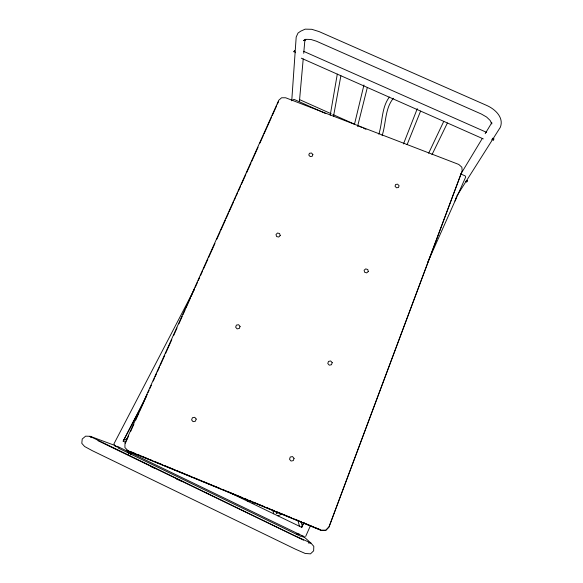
<?xml version="1.0" encoding="UTF-8"?>
<svg xmlns="http://www.w3.org/2000/svg" width="583" height="583" viewBox="0 0 583 583"><rect width="100%" height="100%" fill="white"/><g stroke="black" fill="none" stroke-linecap="round" stroke-linejoin="round"><path stroke-width="0.87" d="M291.74 100.815L296.193 37.028L298 33.085L300.617 31.22L305.164 29.15L311.774 29.303L319.098 31.591L486.455 105.334C494.778 108.904 504.178 117.27 500.352 127.247L456.664 196.231M295.202 52.732L295.253 52.069M299.429 101.384L303.211 58.912M303.714 53.308L304.778 41.357L305.718 39.433M128.53 454.172L128.748 451.84M130.745 454.82L130.905 453.1M491.425 122.262L491.178 123.734L485.173 133.696M330.233 115.157L337.295 74.121M333.461 116.6L340.88 75.71M378.826 134.199C382.74 121.978 381.297 107.804 389.378 97.062M354.53 124.099L363.952 84.972M382.105 135.664C386.186 123.348 384.773 108.875 393.365 98.243M357.576 126.424L367.341 87.443M461.656 172.196L328.972 526.966L325.729 530.355L320.956 530.348L128.552 451.162L124.915 447.562L125.01 443.065L278.769 100.24L281.589 97.769L285.634 97.769L458.763 164.442L461.853 167.212L462.173 170.936L329.031 526.945L325.875 530.239L321.233 530.231L128.136 450.768M403.472 143.957L417.29 108.649M407.116 144.599L420.591 111.098M302.584 536.608L302.832 536.047L117.205 446.294L116.928 446.833M303.911 537.417L304.166 536.848L303.204 536.382L302.949 536.95L301.914 535.996M305.645 536.462L310.462 525.647M427.528 262.744L465.693 177.05L465.205 175.935L461.051 174.077M303.699 522.718L301.732 527.367L303.962 522.383M125.338 443.255L128.683 435.785M130.548 431.639L133.893 424.176M135.752 420.03L139.097 412.567M139.84 410.913L142.07 405.936M142.813 404.274L147.28 394.327M148.024 392.665L149.139 390.18M149.882 388.518L151.369 385.203M153.227 381.056L154.342 378.571M155.085 376.91L156.572 373.594M157.315 371.932L159.545 366.962M160.289 365.301L164.756 355.353M165.499 353.692L171.817 339.598M173.676 335.451L177.021 327.981M178.879 323.835L182.231 316.372M182.975 314.718L185.205 309.741M185.948 308.079L190.408 298.132M191.151 296.47L192.266 293.985M193.009 292.323L194.496 289.008M195.239 287.353L197.477 282.376M198.22 280.714L199.707 277.399M200.45 275.744L202.68 270.767M203.423 269.106L207.883 259.158M208.627 257.497L214.952 243.403M216.81 239.256L220.155 231.794M220.899 230.132L225.359 220.177M226.102 218.523L228.332 213.546M229.075 211.891L233.543 201.937M234.286 200.275L235.401 197.79M236.144 196.136L237.631 192.813M238.374 191.158L240.604 186.181M241.347 184.519L245.807 174.572M246.551 172.911L251.018 162.963M251.761 161.302L258.08 147.208M259.938 143.061L263.283 135.599M264.026 133.937L271.467 117.351M272.21 115.696L276.67 105.742M277.413 104.087L278.528 101.595M454.922 201.062L456.591 197.44L455.381 198.526M492.686 138.178L491.797 139.876M428.643 153.227L443.758 121.373M431.981 154.714L447.401 122.991M125.622 442.329L123.166 441.149L146.61 395.879M143.01 403.545L123.166 441.149M115.551 446.33L115.835 445.784L114.902 445.332L114.618 445.878L119.406 447.744M194.241 289.569L113.977 443.801L114.385 445.142M461.066 173.661L482.316 138.426M465.416 181.634L465.686 181.211M296.324 534.516L297.468 533.423M305.375 39.265L303.43 40.672L306.505 39.331L310.95 39.476L316.394 41.196L481.405 114.049L486.616 117.045L490.165 120.455L491.797 123.917L491.731 122.357M278.018 512.872L276.429 513.623L275.999 511.852M277.945 515.86L281.91 513.995M252.264 503.464L254.654 502.349M124.084 440.085L127.313 438.656M292.994 99.802L294.167 99.438L325.715 113.554M397.65 184.177L395.631 184.454L395.034 186.254L396.462 187.784L398.488 187.507L399.078 185.707L398.131 184.687M297.716 534.094L299.4 534.166M308.334 542.941L310.899 543.057L313.807 546.358L313.647 550.826L310.499 553.85L305.171 553.449L295.297 549.113L92.267 450.666L84.622 446.512L81.802 443.335L82.218 439.035L85.614 436.157L90.234 436.31L114.844 445.441M208.35 494.056L208.801 494.114M206.528 493.174L206.994 493.24M182.202 481.245L179.44 480.509M180.402 480.37L176.751 479.372M153.147 467.661L155.719 468.433M150.443 466.509L153.927 467.566M131.459 451.956L135.664 453.683M137.348 454.376L139.869 455.418M141.552 456.11L148.279 458.872M149.962 459.564L152.484 460.606M154.167 461.299L162.577 464.76M164.253 465.453L175.184 469.949M176.868 470.641L192.004 476.872M194.525 477.907L197.892 479.292M199.575 479.984L202.097 481.019M203.773 481.711L212.183 485.173M213.866 485.865L220.593 488.634M222.276 489.326L224.798 490.361M226.481 491.054L241.617 497.284M244.139 498.327L247.505 499.704M249.181 500.396L251.71 501.438M253.386 502.131L264.318 506.627M266.839 507.669L270.206 509.054M271.889 509.739L274.411 510.781M276.094 511.473L291.23 517.704M294.59 519.089L297.111 520.123M298.795 520.816L301.316 521.851M303 522.543L313.931 527.047M315.614 527.739L319.819 529.466M303.656 51.348L486.608 132.363M301.28 58.169L483.322 138.9M299.728 99.693L331.195 113.758M332.849 114.501L354.384 124.128M357.692 125.607L361.832 127.458M363.486 128.194L365.971 129.309M227.195 491.374L301.732 527.367M118.247 448.072L301.36 536.637M97.988 440.704L303.546 540.164M303.051 536.003L303.415 536.338M303.736 536.622L310.899 543.057L292.826 534.815L89.993 436.375L91.108 437.644M126.409 450.156L128.012 452.029M301.061 521.683L302.227 526.019M297.855 520.182L299.48 526.26M272.8 510.358L273.704 513.812M247.6 499.704L248.037 501.424M294.036 51.413L294 51.945L294.663 50.466L294.036 51.413M467.304 180.657L466.684 181.976L467.304 180.657M294.058 458.369L293.307 460.599L291.034 461.036L289.511 459.244L290.261 457.014L292.535 456.584L294.058 458.369M332.201 362.626L331.494 364.732L329.278 365.177L327.777 363.515L328.484 361.409L330.692 360.964L332.201 362.626M240.065 326.422L239.307 328.491L237.092 328.87L235.641 327.172L236.406 325.095L238.615 324.724L240.065 326.422M312.874 154.524L312.211 156.295L310.156 156.557L308.771 155.049L309.435 153.278L311.49 153.016L312.874 154.524M196.201 419.068L195.371 421.247L193.06 421.662L191.588 419.898L192.426 417.72L194.737 417.304L196.201 419.068M493.502 139.599L493.233 140.255L493.939 138.761L493.502 139.599M280.204 235.525L278.725 237.048L276.612 236.56L275.992 234.548L277.472 233.032L279.578 233.521L280.204 235.525M368.274 271.54L366.671 272.895L364.586 272.239L364.113 270.228L365.723 268.88L367.8 269.535L368.274 271.54"/></g></svg>
